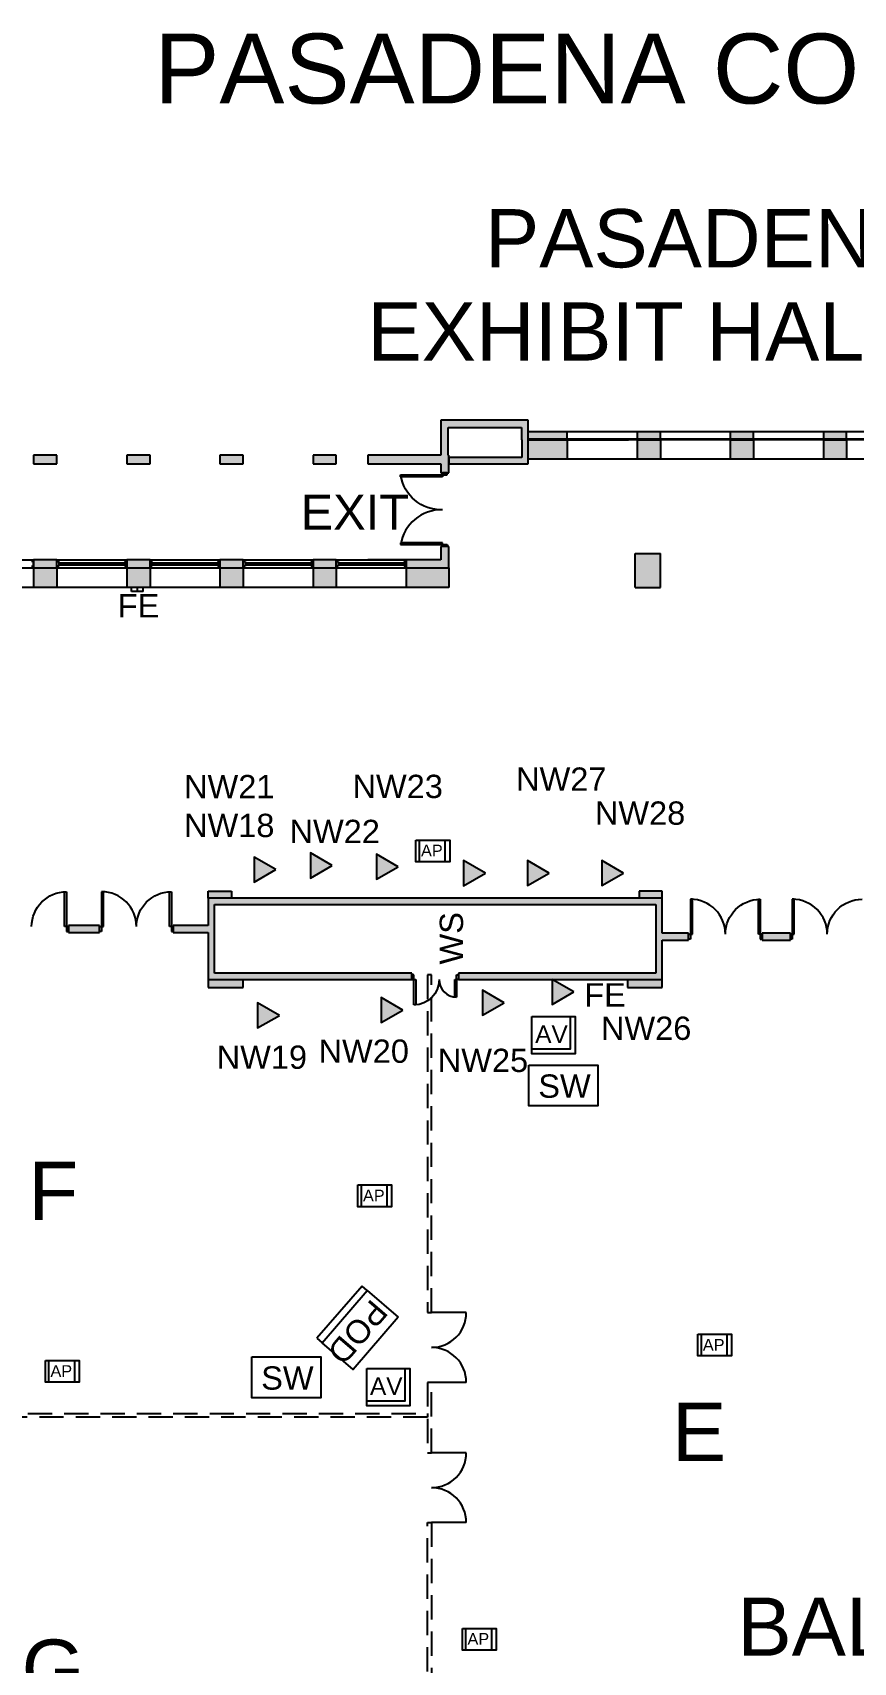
# Model space of a CAD drawing. Header units: inches. Extents: x 619 to 4432, y -2787 to -96.
# Drawn here: x 1464 to 2310, y -1775 to -96 of the extents above; entities that cross this region are included whole.
import ezdxf
from ezdxf.enums import TextEntityAlignment as Align

# ---------------------------------------------------------------- set-up
doc = ezdxf.new("R2010")
doc.units = ezdxf.units.IN
doc.header["$LTSCALE"] = 100
doc.header["$MEASUREMENT"] = 0
doc.linetypes.add('HIDDEN', pattern=[0.375, 0.25, -0.125])
for name, color, linetype in [('ap_location', 50, 'CONTINUOUS'), ('av_hardware', 62, 'CONTINUOUS'), ('bldg_airwall', 52, 'HIDDEN'), ('bldg_airwall_text', 56, 'CONTINUOUS'), ('bldg_doors', 9, 'CONTINUOUS'), ('bldg_fire', 1, 'CONTINUOUS'), ('bldg_glass', 9, 'CONTINUOUS'), ('bldg_text1', 94, 'CONTINUOUS'), ('bldg_text90', 94, 'CONTINUOUS'), ('bldg_title', 101, 'CONTINUOUS'), ('bldg_wallint', 9, 'CONTINUOUS'), ('bldg_wallintsol', 9, 'CONTINUOUS'), ('data_jack', 110, 'CONTINUOUS'), ('switch_location', 40, 'CONTINUOUS')]:
    doc.layers.add(name, color=color, linetype=linetype)
doc.styles.add('bldgtx36', font='arial.ttf', dxfattribs={"height": 36})
doc.styles.add('bldgtx48', font='arial.ttf', dxfattribs={"height": 48})
doc.styles.add('showtx24', font='arial.ttf', dxfattribs={"height": 24})
doc.styles.add('showtx60', font='arial.ttf', dxfattribs={"height": 60})

msp = doc.modelspace()

# ---------------------------------------------------------------- hatches: boundary and pattern name
at = {"layer": 'bldg_wallintsol'}
for points in [[(1893.5, -531.3), (1892.8, -531.3), (1892.8, -502.8), (1968.3, -502.8), (1968.3, -515.5), (1968.8, -515.5), (1968.8, -533.7), (1893.5, -533.7), (1893.5, -540.3), (1975.4, -540.3), (1975.4, -515.5), (1975.4, -507.3), (1975.4, -495.3), (1885.3, -495.3), (1885.3, -531.3), (1810.1, -531.3), (1810.1, -540.3), (1885.3, -540.3), (1885.3, -549.5), (1893.5, -549.5)], [(2015.5, -507.3), (1975.4, -507.3), (1975.4, -514.5), (2015.5, -514.5)], [(2015.5, -515.5), (1975.4, -515.5), (1975.4, -535.3), (2015.5, -535.3)], [(2111.5, -507.3), (2087.5, -507.3), (2087.5, -515.5), (2111.5, -515.5)], [(2111.5, -515.5), (2087.5, -515.5), (2087.5, -535.3), (2111.5, -535.3)], [(2207.5, -507.3), (2183.5, -507.3), (2183.5, -515.5), (2207.5, -515.5)], [(2303.5, -507.3), (2279.5, -507.3), (2279.5, -515.5), (2303.5, -515.5)], [(2111.5, -632.7), (2085.5, -632.7), (2085.5, -667.7), (2111.5, -667.7)], [(2140.5, -1023.7), (2113.5, -1023.7), (2113.5, -987.7), (1645.5, -987.7), (1645.5, -1016), (1609.5, -1016), (1609.5, -1023.2), (1645.5, -1023.2), (1645.5, -1071.7), (1855.5, -1071.7), (1855.5, -1065.1), (1652.1, -1065.1), (1652.1, -1016), (1652.1, -994.4), (2106.8, -994.4), (2106.8, -1023.7), (2106.8, -1065.1), (1903.5, -1065.1), (1903.5, -1071.7), (2113.5, -1071.7), (2113.5, -1031), (2140.5, -1031)], [(1669.5, -980.7), (1645.5, -980.7), (1645.5, -987.7), (1669.5, -987.7)], [(2113.5, -980.7), (2089.5, -980.7), (2089.5, -987.7), (2113.5, -987.7)], [(1533.5, -1016), (1529.5, -1016), (1505.5, -1016), (1501.5, -1016), (1501.5, -1023.2), (1533.5, -1023.2)], [(2245.5, -1023.7), (2240.5, -1023.7), (2221.5, -1023.7), (2216.5, -1023.7), (2216.5, -1031), (2245.5, -1031)], [(1681.5, -1071.7), (1645.5, -1071.7), (1645.5, -1079.7), (1681.5, -1079.7)], [(2113.5, -1071.7), (2077.5, -1071.7), (2077.5, -1079.7), (2113.5, -1079.7)]]:
    msp.add_hatch(color=256, dxfattribs=at).paths.add_polyline_path(points)
h = msp.add_hatch(color=256, dxfattribs=at)
h.paths.add_polyline_path([(2207.5, -515.5), (2183.5, -515.5), (2183.5, -535.3), (2207.5, -535.3)])
h.paths.add_polyline_path([(2303.5, -515.5), (2279.5, -515.5), (2279.5, -535.3), (2303.5, -535.3)])
h.paths.add_polyline_path([(2399.5, -515.5), (2375.5, -515.5), (2375.5, -535.3), (2399.5, -535.3)])
h = msp.add_hatch(color=256, dxfattribs=at)
h.paths.add_polyline_path([(1777.5, -540.3), (1777.5, -531.3), (1753.5, -531.3), (1753.5, -540.3)])
h.paths.add_polyline_path([(1681.5, -540.3), (1681.5, -531.3), (1657.5, -531.3), (1657.5, -540.3)])
h.paths.add_polyline_path([(1585.5, -540.3), (1585.5, -531.3), (1561.5, -531.3), (1561.5, -540.3)])
h.paths.add_polyline_path([(1489.5, -540.3), (1489.5, -531.3), (1465.5, -531.3), (1465.5, -540.3)])
h.paths.add_polyline_path([(1657.5, -639.3), (1657.5, -647.5), (1681.5, -647.5), (1681.5, -639.3)])
h.paths.add_polyline_path([(1753.5, -639.3), (1753.5, -647.5), (1777.5, -647.5), (1777.5, -639.3)])
h.paths.add_polyline_path([(1465.5, -639.3), (1465.5, -647.5), (1489.5, -647.5), (1489.5, -639.3)])
h.paths.add_polyline_path([(1561.5, -639.3), (1561.5, -647.5), (1585.5, -647.5), (1585.5, -639.3)])
h = msp.add_hatch(color=256, dxfattribs=at)
h.paths.add_polyline_path([(1893.5, -625.5), (1885.3, -625.5), (1885.3, -639.3), (1849.5, -639.3), (1849.5, -647.5), (1893.5, -647.5)])
h.paths.add_polyline_path([(1893.5, -647.5), (1849.5, -647.5), (1849.5, -667.7), (1893.5, -667.7)])
h = msp.add_hatch(color=256, dxfattribs=at)
h.paths.add_polyline_path([(1489.5, -647.5), (1465.5, -647.5), (1465.5, -667.7), (1489.5, -667.7)])
h.paths.add_polyline_path([(1393.5, -647.5), (1369.5, -647.5), (1369.5, -667.7), (1393.5, -667.7)])
h.paths.add_polyline_path([(1297.5, -647.5), (1273.5, -647.5), (1273.5, -667.7), (1297.5, -667.7)])
h.paths.add_polyline_path([(1201.5, -647.5), (1177.5, -647.5), (1177.5, -667.7), (1201.5, -667.7)])
h = msp.add_hatch(color=256, dxfattribs=at)
h.paths.add_polyline_path([(1777.5, -647.5), (1753.5, -647.5), (1753.5, -667.7), (1777.5, -667.7)])
h.paths.add_polyline_path([(1681.5, -647.5), (1657.5, -647.5), (1657.5, -667.7), (1681.5, -667.7)])
h.paths.add_polyline_path([(1585.5, -647.5), (1561.5, -647.5), (1561.5, -667.7), (1585.5, -667.7)])
at = {"layer": 'data_jack'}
h = msp.add_hatch(color=256, dxfattribs=at)
h.dxf.hatch_style = 1
h.paths.add_polyline_path([(1715.3, -958.3), (1692.9, -945.4), (1692.9, -971.3)])
h = msp.add_hatch(color=256, dxfattribs=at)
h.dxf.hatch_style = 1
h.paths.add_polyline_path([(1773.3, -954.1), (1750.9, -941.2), (1750.9, -967)])
h = msp.add_hatch(color=256, dxfattribs=at)
h.dxf.hatch_style = 1
h.paths.add_polyline_path([(1841.1, -955.4), (1818.8, -942.4), (1818.8, -968.3)])
h = msp.add_hatch(color=256, dxfattribs=at)
h.dxf.hatch_style = 1
h.paths.add_polyline_path([(1931.1, -962), (1908.7, -949.1), (1908.7, -974.9)])
h = msp.add_hatch(color=256, dxfattribs=at)
h.dxf.hatch_style = 1
h.paths.add_polyline_path([(1996.9, -961.9), (1974.5, -949), (1974.5, -974.8)])
h = msp.add_hatch(color=256, dxfattribs=at)
h.dxf.hatch_style = 1
h.paths.add_polyline_path([(2073.4, -961.9), (2051, -949), (2051, -974.8)])
h = msp.add_hatch(color=256, dxfattribs=at)
h.dxf.hatch_style = 1
h.paths.add_polyline_path([(2022.3, -1084.4), (1999.9, -1071.5), (1999.9, -1097.3)])
h = msp.add_hatch(color=256, dxfattribs=at)
h.dxf.hatch_style = 1
h.paths.add_polyline_path([(1846.2, -1103), (1823.8, -1090), (1823.8, -1115.9)])
h = msp.add_hatch(color=256, dxfattribs=at)
h.dxf.hatch_style = 1
h.paths.add_polyline_path([(1950.5, -1095.5), (1928.1, -1082.6), (1928.1, -1108.4)])
h = msp.add_hatch(color=256, dxfattribs=at)
h.dxf.hatch_style = 1
h.paths.add_polyline_path([(1718.8, -1108.5), (1696.4, -1095.6), (1696.4, -1121.5)])

# ---------------------------------------------------------------- linework, layer by layer
at = {"layer": 'ap_location'}
for p, q in [((1862.9, -927.9), (1862.9, -950.2)), ((1889.4, -927.9), (1889.4, -950.2)), ((1803.1, -1283.3), (1803.1, -1305.7)), ((1829.6, -1283.3), (1829.6, -1305.7)), ((2153.4, -1437.1), (2153.4, -1459.5)), ((2179.9, -1437.1), (2179.9, -1459.5)), ((1481, -1464.2), (1481, -1486.5)), ((1507.5, -1464.2), (1507.5, -1486.5)), ((1910.8, -1740.2), (1910.8, -1762.6)), ((1937.3, -1740.2), (1937.3, -1762.6))]:
    msp.add_line(p, q, dxfattribs=at)
for points in [[(1859.6, -927.9), (1894.4, -927.9), (1894.4, -950.2), (1859.6, -950.2)], [(1799.8, -1283.3), (1834.5, -1283.3), (1834.5, -1305.7), (1799.8, -1305.7)], [(2150.1, -1437.1), (2184.8, -1437.1), (2184.8, -1459.5), (2150.1, -1459.5)], [(1477.7, -1464.2), (1512.5, -1464.2), (1512.5, -1486.5), (1477.7, -1486.5)], [(1907.5, -1740.2), (1942.2, -1740.2), (1942.2, -1762.6), (1907.5, -1762.6)]]:
    msp.add_lwpolyline(points, close=True, dxfattribs=at)
at = {"layer": 'av_hardware'}
for p, q in [((1804, -1387.4), (1757.6, -1441.3)), ((1809.4, -1392), (1804, -1387.4)), ((1757.6, -1441.3), (1763, -1446))]:
    msp.add_line(p, q, dxfattribs=at)
for points in [[(1979.1, -1109.8), (2023.6, -1109.8), (2023.6, -1148.1), (1979.1, -1148.1)], [(1979.1, -1109.8), (2018.6, -1109.8), (2018.6, -1143.4), (1979.1, -1143.4)], [(1841.3, -1419.5), (1795, -1473.5), (1763, -1446), (1809.4, -1392)], [(1808.9, -1472.5), (1853.3, -1472.5), (1853.3, -1510.8), (1808.9, -1510.8)], [(1808.9, -1472.5), (1848.3, -1472.5), (1848.3, -1506), (1808.9, -1506)]]:
    msp.add_lwpolyline(points, close=True, dxfattribs=at)
at = {"layer": 'bldg_airwall', "linetype": 'Continuous'}
for p, q in [((1911.5, -1414.7), (1875.5, -1414.7)), ((1911.5, -1486.7), (1875.5, -1486.7)), ((1911.5, -1559.2), (1875.5, -1559.2)), ((1911.5, -1631.2), (1875.5, -1631.2))]:
    msp.add_line(p, q, dxfattribs=at)
at = {"layer": 'bldg_airwall'}
for points in [[(1875.5, -1066.7), (1871.5, -1066.7), (1871.5, -1414.7), (1875.5, -1414.7)], [(1875.5, -1486.7), (1871.5, -1486.7), (1871.5, -1559.2), (1875.5, -1559.2)], [(1159.5, -1518.7), (1871.5, -1518.7), (1871.5, -1522.7), (1159.5, -1522.7)], [(1871.5, -1631), (1875.5, -1631), (1875.5, -2497.2), (1871.5, -2497.2)]]:
    msp.add_lwpolyline(points, close=True, dxfattribs=at)
at = {"layer": 'bldg_airwall', "linetype": 'Continuous'}
for centre, start, end in [((1875.5, -1414.7), 270, 0), ((1875.5, -1486.7), 0, 90), ((1875.5, -1559.2), 270, 0), ((1875.5, -1631.2), 0, 90)]:
    msp.add_arc(centre, 36, start, end, dxfattribs=at)
at = {"layer": 'bldg_doors'}
for p, q in [((1843.8, -553.5), (1843.8, -551.5)), ((1843.8, -551.5), (1886.9, -551.5)), ((1886.9, -553.5), (1843.8, -553.5)), ((1891.9, -549.5), (1886.9, -549.5)), ((1886.9, -549.5), (1886.9, -551.5)), ((1886.9, -551.5), (1886.9, -553.5)), ((1886.9, -551.5), (1891.9, -551.5)), ((1891.9, -551.5), (1891.9, -549.5)), ((1886.9, -621.5), (1843.8, -621.5)), ((1843.8, -621.5), (1843.8, -623.5)), ((1843.8, -623.5), (1886.9, -623.5)), ((1886.9, -623.5), (1886.9, -621.5)), ((1886.9, -625.5), (1886.9, -623.5)), ((1886.9, -623.5), (1891.9, -623.5)), ((1891.9, -625.5), (1886.9, -625.5)), ((1891.9, -623.5), (1891.9, -625.5)), ((1497.5, -1017.1), (1497.5, -981.1)), ((1497.5, -981.1), (1499.5, -981.1)), ((1499.5, -981.1), (1499.5, -1017.1)), ((1537.5, -981.1), (1535.5, -981.1)), ((1535.5, -981.1), (1535.5, -1017.1)), ((1537.5, -1017.1), (1537.5, -981.1)), ((1605.5, -1017.1), (1605.5, -981.1)), ((1605.5, -981.1), (1607.5, -981.1)), ((1607.5, -981.1), (1607.5, -1017.1)), ((2144.5, -988.9), (2142.5, -988.9)), ((2142.5, -988.9), (2142.5, -1024.9)), ((2144.5, -1024.9), (2144.5, -988.9)), ((2212.5, -1024.9), (2212.5, -988.9)), ((2212.5, -988.9), (2214.5, -988.9)), ((2214.5, -988.9), (2214.5, -1024.9)), ((2249.5, -988.9), (2247.5, -988.9)), ((2247.5, -988.9), (2247.5, -1024.9)), ((2249.5, -1024.9), (2249.5, -988.9)), ((1499.5, -1017.1), (1497.5, -1017.1)), ((1501.5, -1017.1), (1499.5, -1017.1)), ((1499.5, -1017.1), (1499.5, -1022.1)), ((1499.5, -1022.1), (1501.5, -1022.1)), ((1501.5, -1022.1), (1501.5, -1017.1)), ((1533.5, -1022.1), (1533.5, -1017.1)), ((1533.5, -1017.1), (1535.5, -1017.1)), ((1535.5, -1022.1), (1533.5, -1022.1)), ((1535.5, -1017.1), (1537.5, -1017.1)), ((1535.5, -1017.1), (1535.5, -1022.1)), ((1607.5, -1017.1), (1605.5, -1017.1)), ((1609.5, -1017.1), (1607.5, -1017.1)), ((1607.5, -1017.1), (1607.5, -1022.1)), ((1607.5, -1022.1), (1609.5, -1022.1)), ((1609.5, -1022.1), (1609.5, -1017.1)), ((2140.5, -1029.9), (2140.5, -1024.9)), ((2140.5, -1024.9), (2142.5, -1024.9)), ((2142.5, -1029.9), (2140.5, -1029.9)), ((2142.5, -1024.9), (2144.5, -1024.9)), ((2142.5, -1024.9), (2142.5, -1029.9)), ((2214.5, -1024.9), (2212.5, -1024.9)), ((2216.5, -1024.9), (2214.5, -1024.9)), ((2214.5, -1024.9), (2214.5, -1029.9)), ((2214.5, -1029.9), (2216.5, -1029.9)), ((2216.5, -1029.9), (2216.5, -1024.9)), ((2245.5, -1029.9), (2245.5, -1024.9)), ((2245.5, -1024.9), (2247.5, -1024.9)), ((2247.5, -1029.9), (2245.5, -1029.9)), ((2247.5, -1024.9), (2249.5, -1024.9)), ((2247.5, -1024.9), (2247.5, -1029.9)), ((1857.5, -1066.7), (1855.5, -1066.7)), ((1855.5, -1066.7), (1855.5, -1071.7)), ((1855.5, -1071.7), (1857.5, -1071.7)), ((1857.5, -1071.7), (1857.5, -1066.7)), ((1857.5, -1071.7), (1859.5, -1071.7)), ((1857.5, -1097.7), (1857.5, -1071.7)), ((1859.5, -1071.7), (1859.5, -1097.7)), ((1899.5, -1089.7), (1899.5, -1071.7)), ((1899.5, -1071.7), (1901.5, -1071.7)), ((1901.5, -1066.7), (1903.5, -1066.7)), ((1901.5, -1071.7), (1901.5, -1066.7)), ((1901.5, -1071.7), (1901.5, -1089.7)), ((1903.5, -1071.7), (1901.5, -1071.7)), ((1903.5, -1066.7), (1903.5, -1071.7)), ((1901.5, -1089.7), (1899.5, -1089.7)), ((1859.5, -1097.7), (1857.5, -1097.7))]:
    msp.add_line(p, q, dxfattribs=at)
at = {"layer": 'bldg_doors', "extrusion": (0, 0, -1)}
for centre, radius, start, end in [((-1885.9, -544.9), 42.7, 268.7048, 351.0239), ((-1499.5, -1017.1), 36, 0, 90), ((-1607.5, -1017.1), 36, 0, 90), ((-2214.5, -1024.9), 36, 0, 90), ((-2319.5, -1024.9), 36, 0, 90), ((-1857.5, -1071.7), 26, 180, 270)]:
    msp.add_arc(centre, radius, start, end, dxfattribs=at)
at = {"layer": 'bldg_doors'}
for centre, radius, start, end in [((1885.9, -630.2), 42.7, 88.7048, 171.0239), ((1535.5, -1017.1), 36, 0, 90), ((2142.5, -1024.9), 36, 0, 90), ((2247.5, -1024.9), 36, 0, 90), ((1901.5, -1071.7), 18, 180, 270)]:
    msp.add_arc(centre, radius, start, end, dxfattribs=at)
at = {"layer": 'bldg_glass'}
for p, q in [((2087.5, -507.3), (2078.7, -507.3)), ((2087.5, -515.5), (2078.7, -515.5)), ((2183.5, -507.3), (2111.5, -507.3)), ((2183.5, -515.5), (2111.5, -515.5)), ((2279.5, -507.3), (2207.5, -507.3)), ((2279.5, -515.5), (2207.5, -515.5)), ((2375.5, -507.3), (2303.5, -507.3)), ((2375.5, -515.5), (2303.5, -515.5)), ((1393.5, -639.3), (1465.5, -639.3)), ((1393.5, -647.5), (1465.5, -647.5)), ((1465.5, -641), (1463.5, -641)), ((1463.5, -645.8), (1465.5, -645.8)), ((1465.5, -645.8), (1465.5, -641)), ((1489.5, -639.3), (1561.5, -639.3)), ((1489.5, -645.8), (1489.5, -641)), ((1489.5, -641), (1491.4, -641)), ((1491.4, -645.8), (1489.5, -645.8)), ((1489.5, -647.5), (1561.5, -647.5)), ((1491.4, -641), (1491.4, -645.8)), ((1491.4, -642.4), (1491.4, -644.4)), ((1559.5, -642.4), (1491.4, -642.4)), ((1491.4, -644.4), (1559.5, -644.4)), ((1493.4, -642.4), (1493.4, -644.4)), ((1493.4, -643.4), (1557.5, -643.4)), ((1557.5, -642.4), (1557.5, -644.4)), ((1561.5, -641), (1559.5, -641)), ((1559.5, -641), (1559.5, -645.8)), ((1559.5, -644.4), (1559.5, -642.4)), ((1559.5, -645.8), (1561.5, -645.8)), ((1561.5, -645.8), (1561.5, -641)), ((1585.5, -639.3), (1657.5, -639.3)), ((1585.5, -645.8), (1585.5, -641)), ((1585.5, -641), (1587.4, -641)), ((1587.4, -645.8), (1585.5, -645.8)), ((1585.5, -647.5), (1657.5, -647.5)), ((1587.4, -641), (1587.4, -645.8)), ((1587.4, -642.4), (1587.4, -644.4)), ((1655.5, -642.4), (1587.4, -642.4)), ((1587.4, -644.4), (1655.5, -644.4)), ((1589.4, -642.4), (1589.4, -644.4)), ((1589.4, -643.4), (1653.5, -643.4)), ((1653.5, -642.4), (1653.5, -644.4)), ((1657.5, -641), (1655.5, -641)), ((1655.5, -641), (1655.5, -645.8)), ((1655.5, -644.4), (1655.5, -642.4)), ((1655.5, -645.8), (1657.5, -645.8)), ((1657.5, -645.8), (1657.5, -641)), ((1681.5, -639.3), (1753.5, -639.3)), ((1681.5, -645.8), (1681.5, -641)), ((1681.5, -641), (1683.4, -641)), ((1683.4, -645.8), (1681.5, -645.8)), ((1681.5, -647.5), (1753.5, -647.5)), ((1683.4, -641), (1683.4, -645.8)), ((1683.4, -642.4), (1683.4, -644.4)), ((1751.5, -642.4), (1683.4, -642.4)), ((1683.4, -644.4), (1751.5, -644.4)), ((1685.4, -642.4), (1685.4, -644.4)), ((1685.4, -643.4), (1749.5, -643.4)), ((1749.5, -642.4), (1749.5, -644.4)), ((1753.5, -641), (1751.5, -641)), ((1751.5, -641), (1751.5, -645.8)), ((1751.5, -644.4), (1751.5, -642.4)), ((1751.5, -645.8), (1753.5, -645.8)), ((1753.5, -645.8), (1753.5, -641)), ((1777.5, -639.3), (1849.5, -639.3)), ((1777.5, -645.8), (1777.5, -641)), ((1777.5, -641), (1779.4, -641)), ((1779.4, -645.8), (1777.5, -645.8)), ((1777.5, -647.5), (1849.5, -647.5)), ((1779.4, -641), (1779.4, -645.8)), ((1779.4, -642.4), (1779.4, -644.4)), ((1847.5, -642.4), (1779.4, -642.4)), ((1779.4, -644.4), (1847.5, -644.4)), ((1781.4, -642.4), (1781.4, -644.4)), ((1781.4, -643.4), (1845.5, -643.4)), ((1845.5, -642.4), (1845.5, -644.4)), ((1849.5, -641), (1847.5, -641)), ((1847.5, -641), (1847.5, -645.8)), ((1847.5, -644.4), (1847.5, -642.4)), ((1847.5, -645.8), (1849.5, -645.8)), ((1849.5, -645.8), (1849.5, -641)), ((1566.5, -671.9), (1566.5, -667.7)), ((1572.5, -671.9), (1572.5, -667.7)), ((1578.5, -671.9), (1578.5, -667.7)), ((1578.5, -671.9), (1566.5, -671.9))]:
    msp.add_line(p, q, dxfattribs=at)
at = {"layer": 'bldg_wallint'}
for p, q in [((1975.4, -495.3), (1885.3, -495.3)), ((1885.3, -495.3), (1885.3, -531.3)), ((1892.8, -502.8), (1968.3, -502.8)), ((1892.8, -531.3), (1892.8, -502.8)), ((1968.3, -502.8), (1968.3, -515.5)), ((1975.4, -507.3), (1975.4, -495.3)), ((1968.3, -515.5), (1968.8, -515.5)), ((1968.8, -515.5), (1968.8, -533.7)), ((2078.7, -507.3), (1975.4, -507.3)), ((1975.4, -514.5), (2816.9, -514.5)), ((1975.4, -515.5), (2078.7, -515.5)), ((1975.4, -540.3), (1975.4, -515.5)), ((2015.5, -515.5), (2015.5, -535.3)), ((2111.5, -507.3), (2087.5, -507.3)), ((2087.5, -507.3), (2087.5, -515.5)), ((2087.5, -515.5), (2111.5, -515.5)), ((2087.5, -515.5), (2087.5, -535.3)), ((2111.5, -515.5), (2111.5, -507.3)), ((2111.5, -515.5), (2111.5, -535.3)), ((2207.5, -507.3), (2183.5, -507.3)), ((2183.5, -507.3), (2183.5, -515.5)), ((2183.5, -515.5), (2207.5, -515.5)), ((2183.5, -515.5), (2183.5, -535.3)), ((2207.5, -515.5), (2207.5, -507.3)), ((2207.5, -515.5), (2207.5, -535.3)), ((2303.5, -507.3), (2279.5, -507.3)), ((2279.5, -507.3), (2279.5, -515.5)), ((2279.5, -515.5), (2303.5, -515.5)), ((2279.5, -515.5), (2279.5, -535.3)), ((2303.5, -515.5), (2303.5, -507.3)), ((2303.5, -515.5), (2303.5, -535.3)), ((1465.5, -531.3), (1465.5, -540.3)), ((1489.5, -531.3), (1465.5, -531.3)), ((1489.5, -540.3), (1489.5, -531.3)), ((1561.5, -531.3), (1561.5, -540.3)), ((1585.5, -531.3), (1561.5, -531.3)), ((1585.5, -540.3), (1585.5, -531.3)), ((1657.5, -531.3), (1657.5, -540.3)), ((1681.5, -531.3), (1657.5, -531.3)), ((1681.5, -540.3), (1681.5, -531.3)), ((1753.5, -531.3), (1753.5, -540.3)), ((1777.5, -531.3), (1753.5, -531.3)), ((1777.5, -540.3), (1777.5, -531.3)), ((1810.1, -531.3), (1810.1, -540.3)), ((1885.3, -531.3), (1810.1, -531.3)), ((1893.5, -531.3), (1892.8, -531.3)), ((1893.5, -549.5), (1893.5, -531.3)), ((1968.8, -533.7), (1893.5, -533.7)), ((1893.5, -533.7), (1893.5, -540.3)), ((2816.9, -535.3), (1975.4, -535.3)), ((1465.5, -540.3), (1489.5, -540.3)), ((1561.5, -540.3), (1585.5, -540.3)), ((1657.5, -540.3), (1681.5, -540.3)), ((1753.5, -540.3), (1777.5, -540.3)), ((1810.1, -540.3), (1885.3, -540.3)), ((1885.3, -540.3), (1885.3, -549.5)), ((1885.3, -549.5), (1893.5, -549.5)), ((1893.5, -540.3), (1975.4, -540.3)), ((1885.3, -625.5), (1885.3, -639.3)), ((1893.5, -625.5), (1885.3, -625.5)), ((1893.5, -647.5), (1893.5, -625.5)), ((2085.5, -632.7), (2111.5, -632.7)), ((2085.5, -667.7), (2085.5, -632.7)), ((2111.5, -667.7), (2111.5, -632.7)), ((1489.5, -639.3), (1465.5, -639.3)), ((1465.5, -639.3), (1465.5, -647.5)), ((1465.5, -647.5), (1489.5, -647.5)), ((1465.5, -647.5), (1465.5, -667.7)), ((1489.5, -647.5), (1489.5, -639.3)), ((1489.5, -647.5), (1489.5, -667.7)), ((1585.5, -639.3), (1561.5, -639.3)), ((1561.5, -639.3), (1561.5, -647.5)), ((1561.5, -647.5), (1585.5, -647.5)), ((1561.5, -647.5), (1561.5, -667.7)), ((1585.5, -647.5), (1585.5, -639.3)), ((1585.5, -647.5), (1585.5, -667.7)), ((1681.5, -639.3), (1657.5, -639.3)), ((1657.5, -639.3), (1657.5, -647.5)), ((1657.5, -647.5), (1681.5, -647.5)), ((1657.5, -647.5), (1657.5, -667.7)), ((1681.5, -647.5), (1681.5, -639.3)), ((1681.5, -647.5), (1681.5, -667.7)), ((1777.5, -639.3), (1753.5, -639.3)), ((1753.5, -639.3), (1753.5, -647.5)), ((1753.5, -647.5), (1777.5, -647.5)), ((1753.5, -647.5), (1753.5, -667.7)), ((1777.5, -647.5), (1777.5, -639.3)), ((1777.5, -647.5), (1777.5, -667.7)), ((1885.3, -639.3), (1810.1, -639.3)), ((1810.1, -647.5), (1893.5, -647.5)), ((1849.5, -639.3), (1849.5, -647.5)), ((1849.5, -647.5), (1849.5, -667.7)), ((1893.5, -647.5), (1893.5, -667.7)), ((1893.5, -667.7), (1081.5, -667.7)), ((2085.5, -667.7), (2111.5, -667.7)), ((1645.5, -987.7), (1645.5, -980.7)), ((1645.5, -980.7), (1669.5, -980.7)), ((2113.5, -987.7), (1645.5, -987.7)), ((1645.5, -987.7), (1645.5, -1016)), ((1669.5, -980.7), (1669.5, -987.7)), ((2113.5, -980.7), (2089.5, -980.7)), ((2089.5, -980.7), (2089.5, -987.7)), ((2113.5, -987.7), (2113.5, -980.7)), ((2113.5, -1023.7), (2113.5, -987.7)), ((1652.1, -994.4), (2106.8, -994.4)), ((1652.1, -1016), (1652.1, -994.4)), ((2106.8, -994.4), (2106.8, -1023.7)), ((1501.5, -1016), (1501.5, -1023.2)), ((1505.5, -1016), (1501.5, -1016)), ((1501.5, -1023.2), (1533.5, -1023.2)), ((1529.5, -1016), (1505.5, -1016)), ((1533.5, -1016), (1529.5, -1016)), ((1533.5, -1023.2), (1533.5, -1016)), ((1609.5, -1016), (1609.5, -1023.2)), ((1645.5, -1016), (1609.5, -1016)), ((1609.5, -1023.2), (1645.5, -1023.2)), ((1645.5, -1023.2), (1645.5, -1071.7)), ((1652.1, -1065.1), (1652.1, -1016)), ((2106.8, -1023.7), (2106.8, -1065.1)), ((2140.5, -1023.7), (2113.5, -1023.7)), ((2140.5, -1031), (2140.5, -1023.7)), ((2216.5, -1023.7), (2216.5, -1031)), ((2221.5, -1023.7), (2216.5, -1023.7)), ((2240.5, -1023.7), (2221.5, -1023.7)), ((2245.5, -1023.7), (2240.5, -1023.7)), ((2245.5, -1031), (2245.5, -1023.7)), ((2113.5, -1031), (2140.5, -1031)), ((2113.5, -1071.7), (2113.5, -1031)), ((2216.5, -1031), (2245.5, -1031)), ((1645.5, -1071.7), (1855.5, -1071.7)), ((1645.5, -1071.7), (1645.5, -1079.7)), ((1855.5, -1065.1), (1652.1, -1065.1)), ((1681.5, -1079.7), (1681.5, -1071.7)), ((1855.5, -1071.7), (1855.5, -1065.1)), ((2106.8, -1065.1), (1903.5, -1065.1)), ((1903.5, -1065.1), (1903.5, -1071.7)), ((1903.5, -1071.7), (2113.5, -1071.7)), ((2077.5, -1071.7), (2077.5, -1079.7)), ((2113.5, -1079.7), (2113.5, -1071.7)), ((1645.5, -1079.7), (1681.5, -1079.7)), ((2077.5, -1079.7), (2113.5, -1079.7))]:
    msp.add_line(p, q, dxfattribs=at)
at = {"layer": 'bldg_wallintsol'}
for p, q in [((1975.4, -515.5), (1975.4, -507.3)), ((2015.5, -515.5), (2015.5, -507.3))]:
    msp.add_line(p, q, dxfattribs=at)
at = {"layer": 'data_jack'}
for points in [[(1715.3, -958.3), (1692.9, -945.4), (1692.9, -971.3)], [(1773.3, -954.1), (1750.9, -941.2), (1750.9, -967)], [(1841.1, -955.4), (1818.8, -942.4), (1818.8, -968.3)], [(1931.1, -962), (1908.7, -949.1), (1908.7, -974.9)], [(1996.9, -961.9), (1974.5, -949), (1974.5, -974.8)], [(2073.4, -961.9), (2051, -949), (2051, -974.8)], [(2022.3, -1084.4), (1999.9, -1071.5), (1999.9, -1097.3)], [(1846.2, -1103), (1823.8, -1090), (1823.8, -1115.9)], [(1950.5, -1095.5), (1928.1, -1082.6), (1928.1, -1108.4)], [(1718.8, -1108.5), (1696.4, -1095.6), (1696.4, -1121.5)]]:
    msp.add_lwpolyline(points, close=True, dxfattribs=at)
at = {"layer": 'switch_location'}
for points in [[(1976, -1159.7), (2047.1, -1159.7), (2047.1, -1201.9), (1976, -1201.9)], [(1690.4, -1460.5), (1761.5, -1460.5), (1761.5, -1502.7), (1690.4, -1502.7)]]:
    msp.add_lwpolyline(points, close=True, dxfattribs=at)

# ---------------------------------------------------------------- texts
at = {"layer": 'ap_location', "char_height": 12, "attachment_point": 1, "style": 'bldgtx48'}
for insert in [(1864.8, -932.7), (1805, -1288.2), (2155.3, -1442), (1482.9, -1469), (1912.7, -1745)]:
    msp.add_mtext_dynamic_manual_height_columns('AP', width=42.772, gutter_width=240, heights=[0], dxfattribs=dict(at, insert=insert))
at = {"layer": 'av_hardware', "char_height": 18, "width": 51.127, "attachment_point": 1, "style": 'bldgtx48'}
for insert in [(1982.5, -1118.9), (1812.2, -1481.6)]:
    msp.add_mtext('AV', dxfattribs=dict(at, insert=insert))
at = {"layer": 'av_hardware', "insert": (1832.2, -1415.3), "char_height": 24, "attachment_point": 1, "rotation": 229.3003, "style": 'bldgtx48'}
msp.add_mtext_dynamic_manual_height_columns('POD', width=42.772, gutter_width=240, heights=[0], dxfattribs=at)
at = {"layer": 'bldg_airwall_text', "style": 'bldgtx36'}
for s, p in [('F', (1485.8, -1319.4)), ('E', (2151.5, -1567.7)), ('G', (1485.8, -1811.7))]:
    msp.add_text(s, height=60, dxfattribs=at).set_placement(p, align=Align.CENTER)
at = {"layer": 'bldg_fire', "style": 'bldgtx36'}
for p in [(1573.7, -698.5), (2054.5, -1099.4)]:
    msp.add_text('FE', height=24, dxfattribs=at).set_placement(p, align=Align.CENTER)
at = {"layer": 'bldg_text1', "style": 'bldgtx36'}
msp.add_text('BALLROOM', height=60, dxfattribs=at).set_placement((2423.8, -1768.4), align=Align.CENTER)
at = {"layer": 'bldg_text90', "style": 'bldgtx36'}
msp.add_text('EXIT', height=36, dxfattribs=at).set_placement((1796.6, -608), align=Align.CENTER)
msp.add_text('WS', height=24, rotation=90, dxfattribs=at).set_placement((1908.1, -1029.1), align=Align.CENTER)
at = {"layer": 'bldg_title', "style": 'showtx60'}
for s, height, p in [('PASADENA CONVENTION CENTER', 72, (2433.7, -168.9)), ('PASADENA, CALIFORNIA', 60, (2433.7, -337.8)), ('EXHIBIT HALL AND BALLROOM', 60, (2433.7, -433.8))]:
    msp.add_text(s, height=height, dxfattribs=at).set_placement(p, align=Align.CENTER)
at = {"layer": 'data_jack', "char_height": 24, "attachment_point": 1, "style": 'showtx24'}
for s, width, insert in [('NW27', 174.904, (1962.8, -853.1)), ('NW21\\PNW18', 114.937, (1620.6, -860.8)), ('NW23', 152.416, (1794.2, -860.6)), ('NW28', 159.912, (2044, -888.1)), ('NW22', 108.69, (1729.3, -907)), ('NW26', 134.926, (2050.3, -1109.8)), ('NW19', 93.699, (1654.2, -1139.6)), ('NW20', 112.438, (1759.2, -1133.4)), ('NW25', 112.438, (1882.1, -1142.9))]:
    msp.add_mtext_dynamic_manual_height_columns(s, width=width, gutter_width=120, heights=[0], dxfattribs=dict(at, insert=insert))
at = {"layer": 'switch_location', "char_height": 24, "attachment_point": 1, "style": 'bldgtx48'}
for insert in [(1985.7, -1169.4), (1700.1, -1470.2)]:
    msp.add_mtext_dynamic_manual_height_columns('SW', width=42.772, gutter_width=240, heights=[0], dxfattribs=dict(at, insert=insert))

doc.saveas('drawing.dxf')
